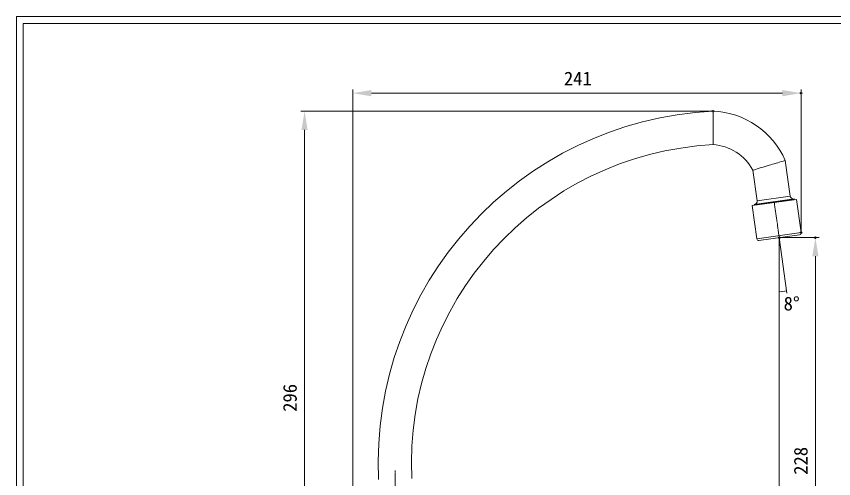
# Model space of a CAD drawing. Units: millimetres, scale not verified. Extents: x -354 to 426, y -525 to 245.
# Drawn here: x -354.1 to 84.3, y -2.8 to 245 of the extents above; entities that cross this region are included whole.
import ezdxf
from ezdxf.enums import TextEntityAlignment as Align

# ---------------------------------------------------------------- set-up
doc = ezdxf.new("R2010")
doc.units = ezdxf.units.MM
doc.header["$LTSCALE"] = 2
doc.header["$PDMODE"] = 32
doc.header["$PDSIZE"] = 0.8
doc.linetypes.add('USER3', pattern=[0.6, 0.375, -0.075, 0.075, -0.075])
doc.layers.add('0-0_0', color=7, linetype='Continuous', lineweight=18)
doc.layers.add('1-4_02___PRT_ALL_AXES', color=7, linetype='Continuous', lineweight=18)
doc.layers.add('0-7_DEFPOINTS', color=7, linetype='Continuous')
doc.styles.add('ＭＳ ゴシック', font='')
doc.styles.get('ＭＳ ゴシック').set_extended_font_data('MS Gothic')

# ---------------------------------------------------------------- blocks, each defined once
blk = doc.blocks.new('D53')
at = {"layer": '0-0_0', "color": 3}
for p, q in [((1171.798, 390.213), (1171.798, 137.574)), ((965.805, 207.32), (965.805, 137.574)), ((1161.798, 139.574), (975.805, 139.574))]:
    blk.add_line(p, q, dxfattribs=at)
for points in [[(975.805, 141.241), (975.805, 137.907), (965.805, 139.574)], [(1161.798, 141.241), (1161.798, 137.907), (1171.798, 139.574)]]:
    blk.add_solid(points, dxfattribs=at)
at = {"layer": '0-7_DEFPOINTS'}
for p in [(1171.798, 390.513), (965.805, 207.62), (965.805, 139.574)]:
    blk.add_point(p, dxfattribs=at)
at = {"layer": '0-0_0', "style": 'ＭＳ ゴシック'}
blk.add_text('206', height=7.331, dxfattribs=at).set_placement((1064.628, 141.574), align=Align.BOTTOM_LEFT)
blk = doc.blocks.new('D50')
at = {"layer": '0-0_0', "color": 3}
for p, q in [((1136.013, 458.295), (915.168, 458.295)), ((917.168, 448.295), (917.168, 172.62)), ((934.425, 162.62), (915.168, 162.62))]:
    blk.add_line(p, q, dxfattribs=at)
for points in [[(915.501, 448.295), (918.834, 448.295), (917.168, 458.295)], [(915.501, 172.62), (918.834, 172.62), (917.168, 162.62)]]:
    blk.add_solid(points, dxfattribs=at)
at = {"layer": '0-7_DEFPOINTS'}
for p in [(1136.313, 458.295), (917.168, 162.62), (934.725, 162.62)]:
    blk.add_point(p, dxfattribs=at)
at = {"layer": '0-0_0', "style": 'ＭＳ ゴシック'}
blk.add_text('296', height=7.331, rotation=90, dxfattribs=at).set_placement((915.168, 297.124), align=Align.BOTTOM_LEFT)
blk = doc.blocks.new('D51')
at = {"layer": '0-0_0', "color": 3}
for p, q in [((942.996, 162.869), (942.996, 469.962)), ((1183.542, 393.474), (1183.542, 469.962)), ((952.996, 467.962), (1173.542, 467.962))]:
    blk.add_line(p, q, dxfattribs=at)
for points in [[(952.996, 469.629), (952.996, 466.295), (942.996, 467.962)], [(1173.542, 469.629), (1173.542, 466.295), (1183.542, 467.962)]]:
    blk.add_solid(points, dxfattribs=at)
at = {"layer": '0-7_DEFPOINTS'}
for p in [(1183.542, 467.962), (1183.542, 393.174), (942.996, 162.569)]:
    blk.add_point(p, dxfattribs=at)
at = {"layer": '0-0_0', "style": 'ＭＳ ゴシック'}
blk.add_text('241', height=7.331, dxfattribs=at).set_placement((1056.307, 469.962), align=Align.BOTTOM_LEFT)
blk = doc.blocks.new('D110')
at = {"layer": '0-0_0', "color": 3}
for p, q in [((1172.098, 390.513), (1193.209, 390.513)), ((1191.209, 172.869), (1191.209, 380.513)), ((989.019, 162.869), (1193.209, 162.869))]:
    blk.add_line(p, q, dxfattribs=at)
for points in [[(1189.543, 380.513), (1192.876, 380.513), (1191.209, 390.513)], [(1189.543, 172.869), (1192.876, 172.869), (1191.209, 162.869)]]:
    blk.add_solid(points, dxfattribs=at)
at = {"layer": '0-7_DEFPOINTS'}
for p in [(1171.798, 390.513), (1191.209, 390.513), (988.719, 162.869)]:
    blk.add_point(p, dxfattribs=at)
at = {"layer": '0-0_0', "style": 'ＭＳ ゴシック'}
blk.add_text('228', height=7.331, rotation=90, dxfattribs=at).set_placement((1189.209, 263.358), align=Align.BOTTOM_LEFT)

msp = doc.modelspace()

# ---------------------------------------------------------------- linework, layer by layer
at = {"layer": '0-0_0'}
for p, q in [((-354.111, 245.032), (354.049, 245.032)), ((-354.111, -245.037), (-354.111, 245.032)), ((-350.367, 241.288), (350.305, 241.288)), ((-350.367, -241.293), (-350.367, 241.288)), ((19.665, 176.578), (19.664, 176.273)), ((58.367, 167.727), (57.211, 167.401)), ((58.367, 167.727), (61.041, 148.702)), ((41.312, 162.615), (41.023, 162.521)), ((41.023, 162.521), (43.315, 146.211)), ((42.034, 144.188), (62.83, 147.11)), ((63.136, 146.725), (63.081, 147.121)), ((66.879, 129.074), (64.374, 146.899)), ((43.113, 125.734), (40.608, 143.559)), ((41.846, 143.733), (41.79, 144.129)), ((43.113, 125.734), (66.879, 129.074)), ((44.242, 124.883), (66.028, 127.945))]:
    msp.add_line(p, q, dxfattribs=at)
at = {"layer": '0-0_0', "color": 1, "linetype": 'USER3'}
for p, q in [((55.135, 126.414), (52.491, 145.229)), ((-150.869, 1.643), (-150.869, -166.479))]:
    msp.add_line(p, q, dxfattribs=at)
at = {"layer": '0-0_0', "color": 2}
for p, q in [((62.889, 146.691), (62.83, 147.11)), ((42.093, 143.768), (42.034, 144.188))]:
    msp.add_line(p, q, dxfattribs=at)
at = {"layer": '0-0_0', "lineweight": 15}
for q in [(59.31, 96.706), (55.135, 96.414)]:
    msp.add_line((55.135, 126.414), q, dxfattribs=at)
at = {"layer": '0-0_0'}
msp.add_lwpolyline([(19.649, 194.194), (19.652, 192.995), (19.67, 185.236)], dxfattribs=at)
for centre, radius, start, end in [((28.931, 5.474), 188.95, 92.81566, 182.63721), ((18.031, 150.274), 43.95, 23.39826, 87.88985), ((-1407.274, 181.717), 1426.948, 359.79363, 0.14127), ((28.931, 5.474), 171.05, 93.1057, 182.77188), ((18.031, 150.274), 26.05, 28.04269, 86.40631), ((210.022, -372.644), 561.249, 105.79929, 106.59969), ((160.912, -207.739), 389.187, 106.60668, 107.89697), ((65.889, 128.935), 1, 278, 8), ((44.103, 125.873), 1, 188, 278)]:
    msp.add_arc(centre, radius, start, end, dxfattribs=at)
at = {"layer": '0-0_0', "lineweight": 15}
msp.add_arc((55.933, 107.413), 10, 265.42159, 288.6846, dxfattribs=at)
at = {"layer": '1-4_02___PRT_ALL_AXES'}
for p, q in [((58.367, 167.727), (61.041, 148.702)), ((41.023, 162.521), (43.315, 146.211)), ((40.608, 143.559), (64.374, 146.899)), ((63.081, 147.121), (41.79, 144.129)), ((61.041, 148.702), (43.315, 146.211)), ((63.081, 147.121), (63.136, 146.725)), ((64.374, 146.899), (66.879, 129.074)), ((40.608, 143.559), (43.113, 125.734)), ((41.79, 144.129), (41.846, 143.733))]:
    msp.add_line(p, q, dxfattribs=at)
for centre, start, end in [((41.483, 145.954), 279.54872, 8), ((62.873, 148.96), 188, 268.68619)]:
    msp.add_arc(centre, 1.85, start, end, dxfattribs=at)

# ---------------------------------------------------------------- block references
at = {"layer": '0-0_0'}
for name in ['D51', 'D50', 'D53', 'D110']:
    msp.add_blockref(name, (-1116.663, -264.099), dxfattribs=at)

# ---------------------------------------------------------------- texts
at = {"layer": '0-0_0', "style": 'ＭＳ ゴシック'}
msp.add_text('8°', height=7.331, dxfattribs=at).set_placement((57.495, 85.185), align=Align.BOTTOM_LEFT)

doc.saveas('drawing.dxf')
